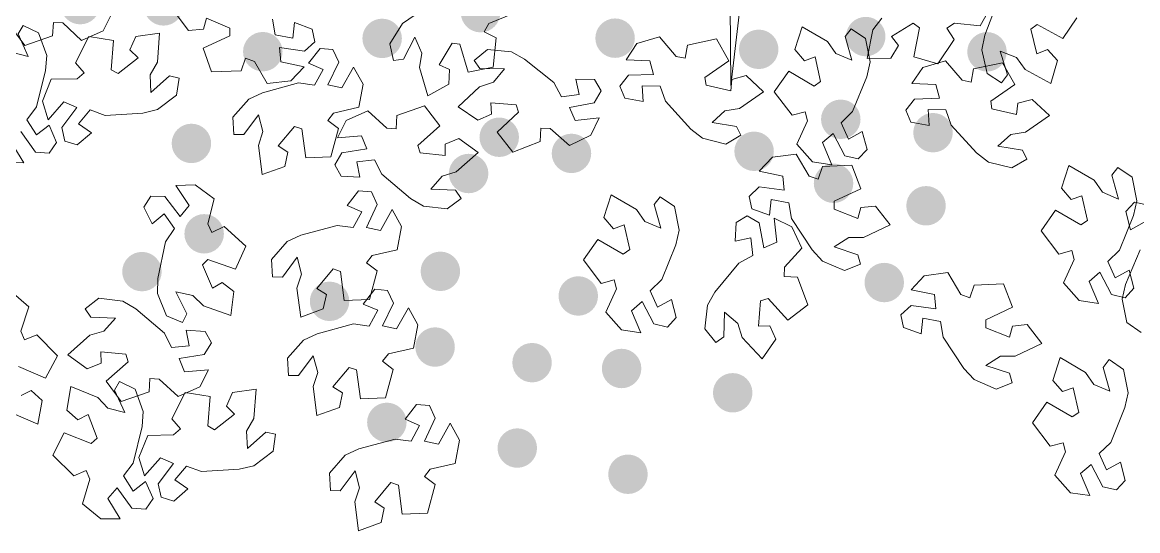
# Model space of a CAD drawing. Header units: millimetres. Extents: x 935 to 13922, y 3203 to 7816.
# Drawn here: x 4487.8 to 4587.6, y 7094.7 to 7140.3 of the extents above; entities that cross this region are included whole.
import ezdxf

# ---------------------------------------------------------------- set-up
doc = ezdxf.new("R2010")
doc.units = ezdxf.units.MM
doc.layers.add('ALBERI frutti - Fruit', color=7, linetype='Continuous', lineweight=5, true_color=0xfd8930)
doc.layers.add('Albero_tronco', color=7, linetype='Continuous', lineweight=5, true_color=0x846648)
doc.layers.add('ALBERO - TREE', color=96, linetype='Continuous', lineweight=5)

msp = doc.modelspace()

# ---------------------------------------------------------------- hatches: boundary and pattern name
at = {"layer": 'ALBERI frutti - Fruit', "lineweight": 30}
h = msp.add_hatch(color=256, dxfattribs=at)
h.dxf.hatch_style = 1
edge = h.paths.add_edge_path()
edge.add_arc((4500.463, 7141.724), 1.767, 0, 360)
edge = h.paths.add_edge_path()
edge.add_arc((4493.012, 7141.837), 1.767, 0, 360)
edge = h.paths.add_edge_path()
edge.add_arc((4502.959, 7129.404), 1.767, 0, 360)
edge = h.paths.add_edge_path()
edge.add_arc((4504.099, 7121.306), 1.767, 0, 360)
edge = h.paths.add_edge_path()
edge.add_arc((4527.762, 7126.708), 1.767, 0, 360)
edge = h.paths.add_edge_path()
edge.add_arc((4530.501, 7129.957), 1.767, 0, 360)
edge = h.paths.add_edge_path()
edge.add_arc((4515.32, 7115.257), 1.767, 0, 360)
edge = h.paths.add_edge_path()
edge.add_arc((4520.445, 7104.412), 1.767, 0, 360)
edge = h.paths.add_edge_path()
edge.add_arc((4524.762, 7111.162), 1.767, 0, 360)
edge = h.paths.add_edge_path()
edge.add_arc((4525.234, 7117.945), 1.767, 0, 360)
edge = h.paths.add_edge_path()
edge.add_arc((4560.412, 7125.834), 1.767, 0, 360)
edge = h.paths.add_edge_path()
edge.add_arc((4564.951, 7116.94), 1.767, 0, 360)
edge = h.paths.add_edge_path()
edge.add_arc((4568.688, 7123.818), 1.767, 0, 360)
edge = h.paths.add_edge_path()
edge.add_arc((4569.312, 7130.365), 1.767, 0, 360)
edge = h.paths.add_edge_path()
edge.add_arc((4561.06, 7131.566), 1.767, 0, 360)
edge = h.paths.add_edge_path()
edge.add_arc((4574.143, 7137.611), 1.767, 0, 360)
edge = h.paths.add_edge_path()
edge.add_arc((4563.292, 7138.976), 1.767, 0, 360)
edge = h.paths.add_edge_path()
edge.add_arc((4553.716, 7137.833), 1.767, 0, 360)
edge = h.paths.add_edge_path()
edge.add_arc((4538.894, 7145.131), 1.767, 0, 360)
edge = h.paths.add_edge_path()
edge.add_arc((4542.383, 7149.026), 1.767, 0, 360)
edge = h.paths.add_edge_path()
edge.add_arc((4561.281, 7156.633), 1.767, 0, 360)
edge = h.paths.add_edge_path()
edge.add_arc((4566.82, 7164.331), 1.767, 0, 360)
edge = h.paths.add_edge_path()
edge.add_arc((4560.991, 7159.937), 1.767, 0, 360)
edge = h.paths.add_edge_path()
edge.add_arc((4551.065, 7160.896), 1.767, 0, 360)
edge = h.paths.add_edge_path()
edge.add_arc((4545.92, 7176.371), 1.767, 0, 360)
edge = h.paths.add_edge_path()
edge.add_arc((4549.156, 7173.838), 1.767, 0, 360)
edge = h.paths.add_edge_path()
edge.add_arc((4553.754, 7169.183), 1.767, 0, 360)
edge = h.paths.add_edge_path()
edge.add_arc((4562.008, 7170.321), 1.767, 0, 360)
edge = h.paths.add_edge_path()
edge.add_arc((4523.648, 7166.379), 1.767, 0, 360)
edge = h.paths.add_edge_path()
edge.add_arc((4527.961, 7157.857), 1.767, 0, 360)
edge = h.paths.add_edge_path()
edge.add_arc((4532.126, 7148.667), 1.767, 0, 360)
edge = h.paths.add_edge_path()
edge.add_arc((4541.905, 7156.766), 1.767, 0, 360)
edge = h.paths.add_edge_path()
edge.add_arc((4520.024, 7138.813), 1.767, 0, 360)
edge = h.paths.add_edge_path()
edge.add_arc((4528.829, 7141.119), 1.767, 0, 360)
edge = h.paths.add_edge_path()
edge.add_arc((4536.963, 7128.51), 1.767, 0, 360)
edge = h.paths.add_edge_path()
edge.add_arc((4537.573, 7115.737), 1.767, 0, 360)
edge = h.paths.add_edge_path()
edge.add_arc((4541.448, 7109.242), 1.767, 0, 360)
edge = h.paths.add_edge_path()
edge.add_arc((4551.39, 7107.064), 1.767, 0, 360)
edge = h.paths.add_edge_path()
edge.add_arc((4542.02, 7099.765), 1.767, 0, 360)
edge = h.paths.add_edge_path()
edge.add_arc((4533.438, 7109.762), 1.767, 0, 360)
edge = h.paths.add_edge_path()
edge.add_arc((4532.115, 7102.112), 1.767, 0, 360)
edge = h.paths.add_edge_path()
edge.add_arc((4509.344, 7137.624), 1.767, 0, 360)
edge = h.paths.add_edge_path()
edge.add_arc((4540.867, 7138.834), 1.767, 0, 360)
edge = h.paths.add_edge_path()
edge.add_arc((4553.304, 7128.699), 1.767, 0, 360)
edge = h.paths.add_edge_path()
edge.add_arc((4501.09, 7163.256), 1.767, 0, 360)
edge = h.paths.add_edge_path()
edge.add_arc((4496.935, 7157.791), 1.767, 0, 360)
edge = h.paths.add_edge_path()
edge.add_arc((4513.365, 7156.057), 1.767, 0, 360)
edge = h.paths.add_edge_path()
edge.add_arc((4511.826, 7168.213), 1.767, 0, 360)
edge = h.paths.add_edge_path()
edge.add_arc((4525.654, 7175.914), 1.767, 0, 360)
edge = h.paths.add_edge_path()
edge.add_arc((4498.534, 7117.919), 1.767, 0, 360)

# ---------------------------------------------------------------- linework, layer by layer
at = {"layer": 'ALBERO - TREE', "lineweight": 9}
for points in [[(4574.57, 7141.798), (4573.533, 7139.946), (4571.245, 7140.183), (4570.547, 7139.721), (4571.213, 7138.728), (4571.213, 7138.728), (4569.745, 7136.539), (4567.583, 7137.175), (4568.1, 7139.745), (4567.536, 7140.168), (4565.598, 7138.992), (4566.23, 7138.19), (4565.552, 7137.054), (4563.411, 7137.018), (4563.93, 7139.586), (4564.719, 7140.639)], [(4582.194, 7140.668), (4580.941, 7138.794), (4578.642, 7140.053), (4578.07, 7139.641), (4578.615, 7137.441), (4579.569, 7137.805), (4580.451, 7136.819), (4579.847, 7134.764), (4577.55, 7136.026), (4576.781, 7137.093), (4575.326, 7137.663), (4575.987, 7135.546), (4575.453, 7134.838), (4574.151, 7135.682), (4573.682, 7137.776), (4573.944, 7139.1), (4575.143, 7142.244)], [(4495.852, 7141.034), (4495.069, 7139.487), (4493.126, 7138.631), (4491.441, 7140.197), (4490.606, 7140.248), (4490.54, 7139.054), (4490.54, 7139.054), (4488.051, 7138.188), (4486.707, 7139.997)], [(4510.227, 7140.543), (4510.464, 7139.124), (4512.038, 7138.82), (4512.186, 7140.228), (4513.757, 7139.645), (4514.005, 7138.513), (4513.074, 7137.681), (4513.074, 7137.681), (4510.844, 7137.991), (4510.958, 7136.722), (4513.056, 7136.271), (4511.857, 7135.019), (4509.75, 7134.764), (4508.592, 7136.752), (4507.808, 7137.043), (4507.398, 7135.92), (4507.398, 7135.92), (4504.765, 7135.815), (4504.004, 7137.936), (4506.384, 7139.034), (4506.393, 7139.739), (4504.301, 7140.61), (4504.026, 7139.627), (4502.708, 7139.505), (4501.417, 7141.213)], [(4531.689, 7141.014), (4529.558, 7140.15), (4529.158, 7139.415), (4530.212, 7138.85), (4530.212, 7138.85), (4529.944, 7136.228), (4527.735, 7135.776), (4526.986, 7138.288), (4526.289, 7138.397), (4525.13, 7136.449), (4526.064, 7136.037), (4525.999, 7134.715), (4524.125, 7133.679), (4523.378, 7136.191), (4523.581, 7137.491), (4522.947, 7138.919), (4521.929, 7136.949), (4521.051, 7136.82), (4520.718, 7138.335), (4521.857, 7140.155), (4522.974, 7140.913)], [(4486.852, 7137.579), (4488.366, 7137.192), (4487.451, 7139.212), (4487.894, 7139.98), (4489.29, 7139.302), (4490.012, 7137.28), (4489.914, 7135.935), (4489.108, 7132.668), (4488.242, 7131.519), (4489.107, 7130.168), (4490.229, 7131.031), (4490.889, 7129.49), (4490.239, 7128.531), (4488.995, 7128.633), (4488.995, 7128.633), (4487.683, 7130.462)], [(4486.841, 7129.506), (4487.96, 7127.674), (4486.226, 7127.681)], [(4588.21, 7122.356), (4586.97, 7121.672), (4586.549, 7123.294), (4587.335, 7124.145), (4588.551, 7123.858)], [(4587.934, 7112.473), (4586.656, 7113.353), (4586.246, 7115.461), (4586.545, 7116.776), (4587.832, 7119.885)], [(4486.802, 7116.163), (4488.404, 7114.771), (4487.706, 7112.579), (4488.016, 7111.802), (4489.124, 7112.251), (4489.124, 7112.251), (4490.969, 7110.369), (4489.905, 7108.382), (4487.494, 7109.411)], [(4487.723, 7106.808), (4488.636, 7107.263), (4489.611, 7106.368), (4489.21, 7104.265), (4486.801, 7105.296)]]:
    msp.add_lwpolyline(points, dxfattribs=at)
for points in [[(4563.271, 7138.805), (4563.688, 7136.699), (4563.393, 7135.382), (4562.117, 7132.27), (4561.092, 7131.26), (4561.748, 7129.797), (4562.985, 7130.485), (4563.412, 7128.865), (4562.628, 7128.011), (4561.412, 7128.294), (4561.412, 7128.294), (4560.383, 7130.297), (4559.41, 7129.474), (4560.248, 7127.498), (4558.534, 7127.759), (4557.114, 7129.337), (4558.075, 7131.427), (4557.862, 7132.236), (4556.707, 7131.926), (4556.707, 7131.926), (4555.107, 7134.02), (4556.406, 7135.862), (4558.673, 7134.546), (4559.255, 7134.944), (4558.764, 7137.157), (4557.802, 7136.817), (4556.944, 7137.824), (4557.599, 7139.863), (4559.864, 7138.545), (4560.606, 7137.459), (4562.047, 7136.853), (4561.439, 7138.986), (4561.99, 7139.681)], [(4501.628, 7133.723), (4499.914, 7132.431), (4498.6, 7132.123), (4495.242, 7131.918), (4493.887, 7132.401), (4492.855, 7131.173), (4494.013, 7130.359), (4492.74, 7129.27), (4491.63, 7129.604), (4491.356, 7130.822), (4491.356, 7130.822), (4492.712, 7132.62), (4491.547, 7133.138), (4490.133, 7131.524), (4489.622, 7133.181), (4490.425, 7135.146), (4492.725, 7135.191), (4493.361, 7135.734), (4492.579, 7136.638), (4492.579, 7136.638), (4493.767, 7138.99), (4495.991, 7138.623), (4495.793, 7136.009), (4496.404, 7135.658), (4498.183, 7137.063), (4497.458, 7137.782), (4497.992, 7138.992), (4500.113, 7139.29), (4499.911, 7136.677), (4499.257, 7135.536), (4499.338, 7133.975), (4500.994, 7135.451), (4501.859, 7135.257)], [(4550.782, 7129.348), (4548.699, 7129.868), (4547.634, 7130.695), (4545.362, 7133.177), (4544.886, 7134.535), (4543.282, 7134.565), (4543.378, 7133.152), (4541.73, 7133.457), (4541.291, 7134.53), (4542.066, 7135.509), (4542.066, 7135.509), (4544.316, 7135.586), (4543.987, 7136.817), (4541.843, 7136.901), (4542.809, 7138.341), (4544.842, 7138.953), (4546.323, 7137.193), (4547.146, 7137.04), (4547.357, 7138.217), (4547.357, 7138.217), (4549.933, 7138.772), (4551.046, 7136.812), (4548.889, 7135.322), (4549.001, 7134.626), (4551.212, 7134.127), (4551.315, 7135.142), (4552.592, 7135.488), (4554.157, 7134.027), (4551.999, 7132.54), (4550.7, 7132.331), (4549.538, 7131.286), (4551.726, 7130.927), (4552.12, 7130.133)], [(4506.67, 7131.751), (4508.085, 7133.365), (4509.309, 7133.934), (4512.555, 7134.819), (4513.98, 7134.621), (4514.74, 7136.034), (4513.44, 7136.595), (4514.465, 7137.921), (4515.619, 7137.82), (4516.136, 7136.683), (4516.136, 7136.683), (4515.175, 7134.647), (4516.421, 7134.377), (4517.476, 7136.245), (4518.314, 7134.727), (4517.929, 7132.64), (4515.686, 7132.127), (4515.174, 7131.466), (4516.124, 7130.74), (4516.124, 7130.74), (4515.439, 7128.195), (4513.187, 7128.101), (4512.849, 7130.701), (4512.179, 7130.92), (4510.723, 7129.182), (4511.58, 7128.626), (4511.303, 7127.332), (4509.288, 7126.609), (4508.953, 7129.208), (4509.361, 7130.459), (4508.963, 7131.97), (4507.643, 7130.188), (4506.756, 7130.202)], [(4529.458, 7137.822), (4531.595, 7137.621), (4532.773, 7136.962), (4535.392, 7134.85), (4536.067, 7133.58), (4537.657, 7133.791), (4537.35, 7135.173), (4539.025, 7135.119), (4539.619, 7134.124), (4539, 7133.04), (4539, 7133.04), (4536.788, 7132.626), (4537.298, 7131.458), (4539.431, 7131.697), (4538.691, 7130.129), (4536.774, 7129.218), (4535.045, 7130.736), (4534.209, 7130.763), (4534.177, 7129.568), (4534.177, 7129.568), (4531.713, 7128.632), (4530.318, 7130.402), (4532.227, 7132.199), (4532.012, 7132.871), (4529.751, 7133.032), (4529.802, 7132.013), (4528.591, 7131.479), (4526.825, 7132.688), (4528.734, 7134.483), (4529.987, 7134.884), (4530.979, 7136.092), (4528.762, 7136.118), (4528.253, 7136.845)], [(4576.365, 7127.212), (4574.282, 7127.732), (4573.217, 7128.559), (4570.945, 7131.041), (4570.469, 7132.399), (4568.865, 7132.429), (4568.961, 7131.016), (4567.313, 7131.321), (4566.874, 7132.394), (4567.649, 7133.373), (4567.649, 7133.373), (4569.899, 7133.45), (4569.57, 7134.681), (4567.426, 7134.766), (4568.393, 7136.205), (4570.425, 7136.817), (4571.906, 7135.057), (4572.729, 7134.904), (4572.94, 7136.081), (4572.94, 7136.081), (4575.516, 7136.636), (4576.629, 7134.676), (4574.472, 7133.186), (4574.584, 7132.49), (4576.795, 7131.991), (4576.898, 7133.006), (4578.175, 7133.352), (4579.74, 7131.891), (4577.582, 7130.404), (4576.283, 7130.195), (4575.121, 7129.151), (4577.309, 7128.791), (4577.703, 7127.997)], [(4525.851, 7123.534), (4523.72, 7123.789), (4522.559, 7124.476), (4519.993, 7126.652), (4519.35, 7127.939), (4517.755, 7127.767), (4518.027, 7126.378), (4516.354, 7126.473), (4515.785, 7127.482), (4516.43, 7128.552), (4516.43, 7128.552), (4518.653, 7128.911), (4518.171, 7130.09), (4516.033, 7129.904), (4516.811, 7131.454), (4518.751, 7132.316), (4520.442, 7130.757), (4521.277, 7130.709), (4521.338, 7131.903), (4521.338, 7131.903), (4523.824, 7132.777), (4525.175, 7130.973), (4523.222, 7129.224), (4523.421, 7128.547), (4525.677, 7128.33), (4525.651, 7129.35), (4526.875, 7129.854), (4528.611, 7128.601), (4526.657, 7126.855), (4525.395, 7126.484), (4524.373, 7125.302), (4526.589, 7125.22), (4527.08, 7124.481)], [(4561.387, 7118.023), (4559.414, 7118.87), (4558.495, 7119.858), (4556.65, 7122.671), (4556.397, 7124.087), (4554.819, 7124.374), (4554.687, 7122.964), (4553.109, 7123.529), (4552.848, 7124.658), (4553.77, 7125.501), (4553.77, 7125.501), (4556.003, 7125.216), (4555.875, 7126.484), (4553.772, 7126.911), (4554.957, 7128.177), (4557.061, 7128.455), (4558.241, 7126.481), (4559.029, 7126.199), (4559.426, 7127.327), (4559.426, 7127.327), (4562.058, 7127.462), (4562.843, 7125.349), (4560.475, 7124.224), (4560.474, 7123.519), (4562.577, 7122.672), (4562.84, 7123.658), (4564.157, 7123.795), (4565.467, 7122.102), (4563.099, 7120.98), (4561.784, 7120.982), (4560.469, 7120.136), (4562.572, 7119.432), (4562.834, 7118.584)], [(4587.139, 7126.37), (4587.556, 7124.264), (4587.262, 7122.947), (4585.985, 7119.834), (4584.96, 7118.825), (4585.616, 7117.361), (4586.853, 7118.05), (4587.28, 7116.429), (4586.497, 7115.576), (4585.28, 7115.859), (4585.28, 7115.859), (4584.252, 7117.861), (4583.279, 7117.039), (4584.116, 7115.063), (4582.402, 7115.324), (4580.982, 7116.902), (4581.943, 7118.992), (4581.73, 7119.801), (4580.576, 7119.49), (4580.576, 7119.49), (4578.975, 7121.584), (4580.274, 7123.427), (4582.541, 7122.11), (4583.123, 7122.508), (4582.632, 7124.721), (4581.67, 7124.381), (4580.812, 7125.389), (4581.467, 7127.428), (4583.732, 7126.11), (4584.475, 7125.023), (4585.915, 7124.418), (4585.307, 7126.55), (4585.858, 7127.245)], [(4500.73, 7113.965), (4499.922, 7115.954), (4499.963, 7117.302), (4500.628, 7120.601), (4501.443, 7121.785), (4500.522, 7123.099), (4499.438, 7122.188), (4498.713, 7123.699), (4499.32, 7124.686), (4500.568, 7124.637), (4500.568, 7124.637), (4501.957, 7122.865), (4502.757, 7123.857), (4501.561, 7125.639), (4503.293, 7125.707), (4504.986, 7124.426), (4504.438, 7122.192), (4504.799, 7121.437), (4505.875, 7121.961), (4505.875, 7121.961), (4507.842, 7120.207), (4506.915, 7118.153), (4504.44, 7119.016), (4503.944, 7118.516), (4504.844, 7116.435), (4505.725, 7116.951), (4506.757, 7116.124), (4506.5, 7113.998), (4504.027, 7114.864), (4503.092, 7115.791), (4501.563, 7116.113), (4502.563, 7114.134), (4502.153, 7113.347)], [(4510.124, 7118.99), (4511.539, 7120.604), (4512.762, 7121.173), (4516.008, 7122.058), (4517.433, 7121.86), (4518.194, 7123.273), (4516.894, 7123.834), (4517.919, 7125.16), (4519.073, 7125.059), (4519.59, 7123.922), (4519.59, 7123.922), (4518.629, 7121.886), (4519.874, 7121.616), (4520.93, 7123.484), (4521.768, 7121.966), (4521.382, 7119.879), (4519.139, 7119.366), (4518.627, 7118.705), (4519.577, 7117.979), (4519.577, 7117.979), (4518.893, 7115.434), (4516.641, 7115.34), (4516.303, 7117.94), (4515.632, 7118.159), (4514.177, 7116.421), (4515.033, 7115.865), (4514.757, 7114.571), (4512.741, 7113.848), (4512.406, 7116.447), (4512.815, 7117.698), (4512.417, 7119.209), (4511.097, 7117.427), (4510.21, 7117.441)], [(4546.19, 7123.748), (4546.607, 7121.643), (4546.313, 7120.326), (4545.036, 7117.213), (4544.011, 7116.204), (4544.667, 7114.74), (4545.904, 7115.429), (4546.331, 7113.808), (4545.548, 7112.954), (4544.331, 7113.238), (4544.331, 7113.238), (4543.303, 7115.24), (4542.329, 7114.418), (4543.167, 7112.442), (4541.453, 7112.703), (4540.033, 7114.281), (4540.994, 7116.371), (4540.781, 7117.18), (4539.627, 7116.869), (4539.627, 7116.869), (4538.026, 7118.963), (4539.325, 7120.806), (4541.592, 7119.489), (4542.174, 7119.887), (4541.683, 7122.1), (4540.721, 7121.76), (4539.863, 7122.768), (4540.518, 7124.806), (4542.783, 7123.488), (4543.526, 7122.402), (4544.966, 7121.797), (4544.358, 7123.929), (4544.909, 7124.624)], [(4548.902, 7112.78), (4549.122, 7114.915), (4549.791, 7116.087), (4551.925, 7118.687), (4553.202, 7119.351), (4553.005, 7120.943), (4551.62, 7120.648), (4551.688, 7122.323), (4552.688, 7122.908), (4553.767, 7122.28), (4553.767, 7122.28), (4554.162, 7120.064), (4555.334, 7120.564), (4555.114, 7122.699), (4556.676, 7121.945), (4557.569, 7120.02), (4556.037, 7118.305), (4556.002, 7117.469), (4557.197, 7117.426), (4557.197, 7117.426), (4558.111, 7114.955), (4556.329, 7113.575), (4554.549, 7115.5), (4553.875, 7115.29), (4553.694, 7113.031), (4554.714, 7113.073), (4555.238, 7111.858), (4554.012, 7110.102), (4552.235, 7112.027), (4551.844, 7113.284), (4550.645, 7114.286), (4550.6, 7112.069), (4549.869, 7111.566)], [(4574.96, 7107.401), (4572.987, 7108.247), (4572.068, 7109.235), (4570.223, 7112.048), (4569.97, 7113.464), (4568.392, 7113.751), (4568.26, 7112.341), (4566.682, 7112.906), (4566.421, 7114.035), (4567.343, 7114.878), (4567.343, 7114.878), (4569.576, 7114.593), (4569.448, 7115.861), (4567.345, 7116.288), (4568.529, 7117.554), (4570.634, 7117.832), (4571.814, 7115.858), (4572.602, 7115.576), (4572.998, 7116.704), (4572.998, 7116.704), (4575.63, 7116.839), (4576.415, 7114.727), (4574.048, 7113.601), (4574.047, 7112.896), (4576.149, 7112.049), (4576.413, 7113.035), (4577.729, 7113.173), (4579.04, 7111.48), (4576.672, 7110.357), (4575.356, 7110.359), (4574.042, 7109.514), (4576.145, 7108.809), (4576.406, 7107.961)], [(4494.69, 7115.535), (4496.821, 7115.274), (4497.979, 7114.582), (4500.538, 7112.397), (4501.176, 7111.108), (4502.772, 7111.274), (4502.504, 7112.665), (4504.177, 7112.563), (4504.743, 7111.552), (4504.094, 7110.485), (4504.094, 7110.485), (4501.87, 7110.134), (4502.348, 7108.953), (4504.486, 7109.131), (4503.702, 7107.584), (4501.76, 7106.729), (4500.075, 7108.294), (4499.24, 7108.345), (4499.174, 7107.151), (4499.174, 7107.151), (4496.685, 7106.285), (4495.341, 7108.094), (4497.299, 7109.837), (4497.103, 7110.514), (4494.848, 7110.739), (4494.87, 7109.719), (4493.645, 7109.219), (4491.913, 7110.478), (4493.873, 7112.218), (4495.136, 7112.584), (4496.162, 7113.763), (4493.946, 7113.852), (4493.458, 7114.592)], [(4511.565, 7110.17), (4512.981, 7111.784), (4514.204, 7112.353), (4517.45, 7113.238), (4518.875, 7113.041), (4519.635, 7114.453), (4518.335, 7115.014), (4519.36, 7116.34), (4520.515, 7116.239), (4521.031, 7115.102), (4521.031, 7115.102), (4520.07, 7113.066), (4521.316, 7112.796), (4522.371, 7114.664), (4523.209, 7113.146), (4522.824, 7111.059), (4520.581, 7110.547), (4520.069, 7109.885), (4521.019, 7109.159), (4521.019, 7109.159), (4520.334, 7106.614), (4518.082, 7106.521), (4517.744, 7109.121), (4517.074, 7109.339), (4515.619, 7107.602), (4516.475, 7107.046), (4516.198, 7105.752), (4514.183, 7105.029), (4513.848, 7107.627), (4514.256, 7108.878), (4513.859, 7110.389), (4512.538, 7108.608), (4511.651, 7108.621)], [(4586.363, 7109.155), (4586.781, 7107.049), (4586.486, 7105.733), (4585.21, 7102.62), (4584.185, 7101.61), (4584.841, 7100.147), (4586.078, 7100.835), (4586.505, 7099.215), (4585.721, 7098.361), (4584.505, 7098.644), (4584.505, 7098.644), (4583.476, 7100.647), (4582.503, 7099.824), (4583.341, 7097.848), (4581.627, 7098.11), (4580.207, 7099.687), (4581.167, 7101.777), (4580.955, 7102.587), (4579.8, 7102.276), (4579.8, 7102.276), (4578.2, 7104.37), (4579.498, 7106.212), (4581.766, 7104.896), (4582.348, 7105.294), (4581.857, 7107.507), (4580.894, 7107.167), (4580.037, 7108.174), (4580.692, 7110.213), (4582.957, 7108.895), (4583.699, 7107.809), (4585.14, 7107.203), (4584.532, 7109.336), (4585.083, 7110.031)], [(4497.923, 7107.399), (4498.645, 7105.378), (4498.547, 7104.032), (4497.742, 7100.765), (4496.876, 7099.617), (4497.74, 7098.265), (4498.863, 7099.128), (4499.523, 7097.588), (4498.873, 7096.628), (4497.628, 7096.73), (4497.628, 7096.73), (4496.317, 7098.56), (4495.475, 7097.603), (4496.594, 7095.772), (4494.86, 7095.778), (4493.224, 7097.13), (4493.867, 7099.339), (4493.538, 7100.108), (4492.441, 7099.631), (4492.441, 7099.631), (4490.551, 7101.467), (4491.565, 7103.48), (4494.001, 7102.511), (4494.518, 7102.99), (4493.708, 7105.107), (4492.806, 7104.63), (4491.809, 7105.5), (4492.158, 7107.613), (4494.591, 7106.642), (4495.486, 7105.677), (4496.999, 7105.289), (4496.085, 7107.309), (4496.528, 7108.078)], [(4510.262, 7101.82), (4508.547, 7100.528), (4507.234, 7100.22), (4503.876, 7100.015), (4502.521, 7100.498), (4501.489, 7099.271), (4502.647, 7098.457), (4501.374, 7097.367), (4500.264, 7097.701), (4499.99, 7098.92), (4499.99, 7098.92), (4501.345, 7100.717), (4500.181, 7101.235), (4498.767, 7099.621), (4498.256, 7101.278), (4499.058, 7103.243), (4501.358, 7103.288), (4501.994, 7103.831), (4501.212, 7104.736), (4501.212, 7104.736), (4502.401, 7107.088), (4504.625, 7106.72), (4504.426, 7104.106), (4505.038, 7103.755), (4506.817, 7105.16), (4506.092, 7105.879), (4506.626, 7107.09), (4508.746, 7107.387), (4508.545, 7104.774), (4507.89, 7103.633), (4507.972, 7102.072), (4509.627, 7103.548), (4510.493, 7103.354)], [(4515.304, 7099.848), (4516.719, 7101.462), (4517.942, 7102.031), (4521.188, 7102.916), (4522.613, 7102.719), (4523.374, 7104.131), (4522.074, 7104.692), (4523.099, 7106.018), (4524.253, 7105.917), (4524.77, 7104.78), (4524.77, 7104.78), (4523.809, 7102.744), (4525.054, 7102.474), (4526.11, 7104.342), (4526.948, 7102.824), (4526.562, 7100.737), (4524.32, 7100.225), (4523.808, 7099.563), (4524.758, 7098.837), (4524.758, 7098.837), (4524.073, 7096.292), (4521.821, 7096.199), (4521.483, 7098.798), (4520.813, 7099.017), (4519.357, 7097.28), (4520.213, 7096.724), (4519.937, 7095.43), (4517.922, 7094.707), (4517.586, 7097.305), (4517.995, 7098.556), (4517.597, 7100.067), (4516.277, 7098.286), (4515.39, 7098.299)]]:
    msp.add_lwpolyline(points, close=True, dxfattribs=at)
at = {"layer": 'Albero_tronco', "lineweight": 9}
msp.add_lwpolyline([(4544.453, 7189.031), (4550.06, 7175.998), (4549.349, 7166.7), (4553.042, 7150.137), (4551.225, 7134.588), (4551.08, 7152.616), (4546.233, 7168.938), (4546.771, 7176.755), (4541.372, 7188.149)], dxfattribs=at)

doc.saveas('drawing.dxf')
